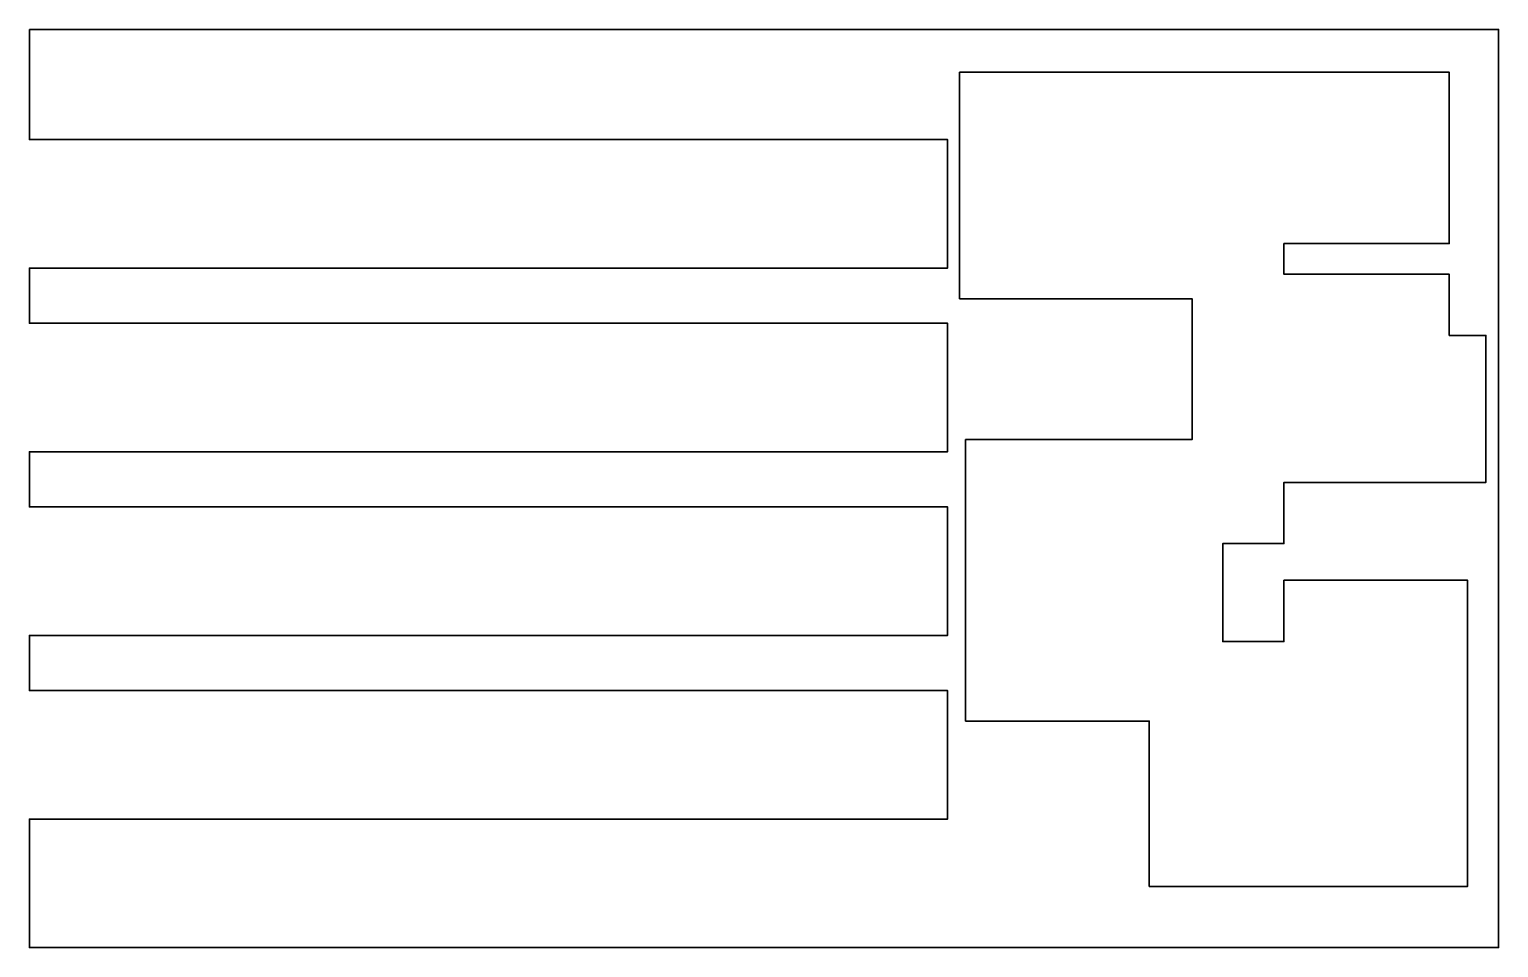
# Model space of a CAD drawing. Header units: inches. Extents: x 5 to 245, y -160 to -10.
import ezdxf

# ---------------------------------------------------------------- set-up
doc = ezdxf.new("R2010")
doc.units = ezdxf.units.IN
doc.header["$MEASUREMENT"] = 0
doc.layers.add('Layer 1', color=7, linetype='Continuous')
doc.layers.add('Layer 2', color=7, linetype='Continuous')

msp = doc.modelspace()

# ---------------------------------------------------------------- linework, layer by layer
at = {"layer": 'Layer 1', "color": 250, "lineweight": 35, "true_color": 0x231f20}
msp.add_lwpolyline([(5.06, -10), (5.06, -28), (155.06, -28), (155.06, -49), (5.06, -49), (5.06, -58), (155.06, -58), (155.06, -79), (5.06, -79), (5.06, -88), (155.06, -88), (155.06, -109), (5.06, -109), (5.06, -118), (155.06, -118), (155.06, -139), (5.06, -139), (5.06, -160), (245.06, -160), (245.06, -10), (5.06, -10)], dxfattribs=at)
at = {"layer": 'Layer 2', "color": 18, "lineweight": 35, "true_color": 0x010101}
msp.add_lwpolyline([(157, -17), (157, -54), (195, -54), (195, -77), (158, -77), (158, -123), (188, -123), (188, -150), (240, -150), (240, -100), (210, -100), (210, -110), (200, -110), (200, -94), (210, -94), (210, -84), (243, -84), (243, -60), (237, -60), (237, -50), (210, -50), (210, -45), (237, -45), (237, -17), (157, -17)], dxfattribs=at)

doc.saveas('drawing.dxf')
